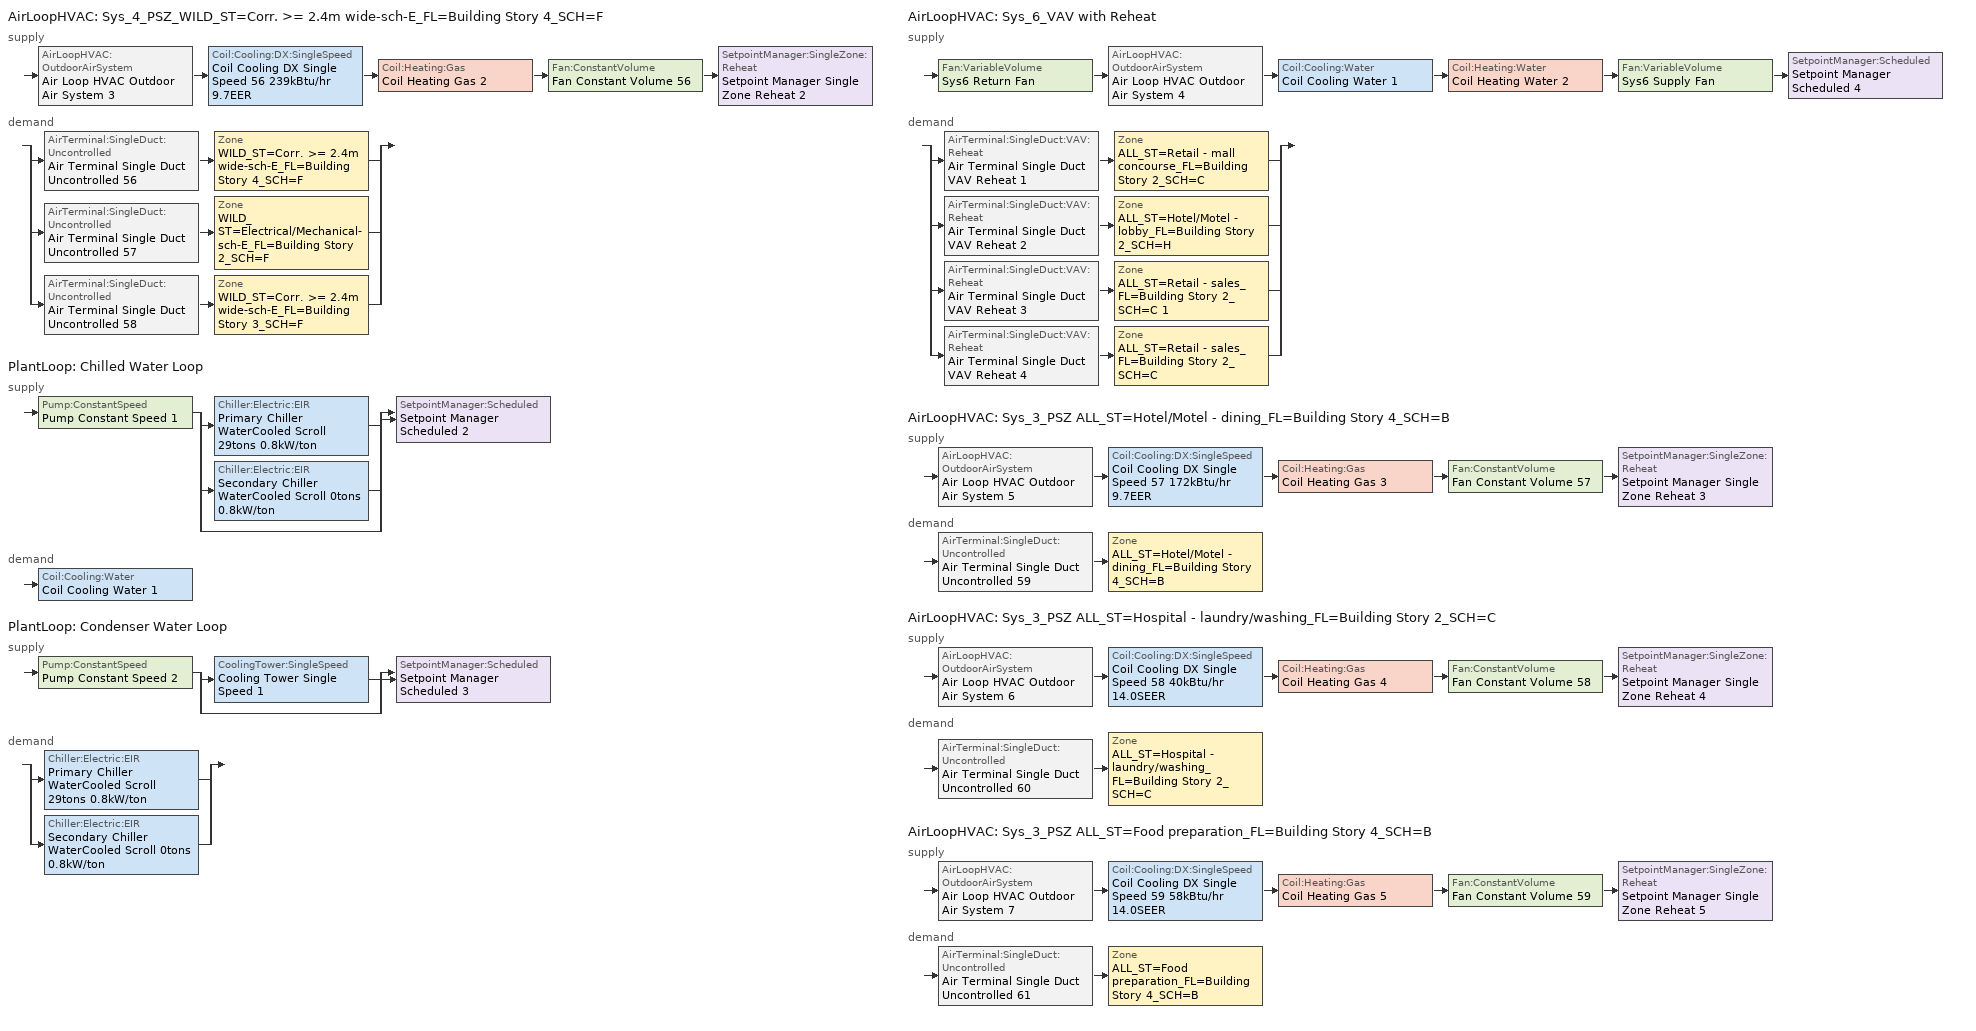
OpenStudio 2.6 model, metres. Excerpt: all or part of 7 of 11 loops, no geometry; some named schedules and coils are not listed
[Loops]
AirLoopHVAC 'Sys_4_PSZ_WILD_ST=Corr. >= 2.4m wide-sch-E_FL=Building Story 4_SCH=F'
 supply: AirLoopHVAC:OutdoorAirSystem 'Air Loop HVAC Outdoor Air System 3' > Coil:Cooling:DX:SingleSpeed 'Coil Cooling DX Single Speed 56 239kBtu/hr 9.7EER' > Coil:Heating:Gas 'Coil Heating Gas 2' > Fan:ConstantVolume 'Fan Constant Volume 56' > SetpointManager:SingleZone:Reheat 'Setpoint Manager Single Zone Reheat 2'
 demand: split
  | AirTerminal:SingleDuct:Uncontrolled 'Air Terminal Single Duct Uncontrolled 56' > Zone 'WILD_ST=Corr. >= 2.4m wide-sch-E_FL=Building Story 4_SCH=F'
  | AirTerminal:SingleDuct:Uncontrolled 'Air Terminal Single Duct Uncontrolled 57' > Zone 'WILD_ST=Electrical/Mechanical-sch-E_FL=Building Story 2_SCH=F'
  | AirTerminal:SingleDuct:Uncontrolled 'Air Terminal Single Duct Uncontrolled 58' > Zone 'WILD_ST=Corr. >= 2.4m wide-sch-E_FL=Building Story 3_SCH=F'
PlantLoop 'Chilled Water Loop'
 supply: Pump:ConstantSpeed 'Pump Constant Speed 1' > split
  | Chiller:Electric:EIR 'Primary Chiller WaterCooled Scroll 29tons 0.8kW/ton'
  | Chiller:Electric:EIR 'Secondary Chiller WaterCooled Scroll 0tons 0.8kW/ton'
  | bypass
  join > SetpointManager:Scheduled 'Setpoint Manager Scheduled 2'
 demand: Coil:Cooling:Water 'Coil Cooling Water 1'
PlantLoop 'Condenser Water Loop'
 supply: Pump:ConstantSpeed 'Pump Constant Speed 2' > split
  | CoolingTower:SingleSpeed 'Cooling Tower Single Speed 1'
  | bypass
  join > SetpointManager:Scheduled 'Setpoint Manager Scheduled 3'
 demand: split
  | Chiller:Electric:EIR 'Primary Chiller WaterCooled Scroll 29tons 0.8kW/ton'
  | Chiller:Electric:EIR 'Secondary Chiller WaterCooled Scroll 0tons 0.8kW/ton'
AirLoopHVAC 'Sys_6_VAV with Reheat'
 supply: Fan:VariableVolume 'Sys6 Return Fan' > AirLoopHVAC:OutdoorAirSystem 'Air Loop HVAC Outdoor Air System 4' > Coil:Cooling:Water 'Coil Cooling Water 1' > Coil:Heating:Water 'Coil Heating Water 2' > Fan:VariableVolume 'Sys6 Supply Fan' > SetpointManager:Scheduled 'Setpoint Manager Scheduled 4'
 demand: split
  | AirTerminal:SingleDuct:VAV:Reheat 'Air Terminal Single Duct VAV Reheat 1' > Zone 'ALL_ST=Retail - mall concourse_FL=Building Story 2_SCH=C'
  | AirTerminal:SingleDuct:VAV:Reheat 'Air Terminal Single Duct VAV Reheat 2' > Zone 'ALL_ST=Hotel/Motel - lobby_FL=Building Story 2_SCH=H'
  | AirTerminal:SingleDuct:VAV:Reheat 'Air Terminal Single Duct VAV Reheat 3' > Zone 'ALL_ST=Retail - sales_FL=Building Story 2_SCH=C 1'
  | AirTerminal:SingleDuct:VAV:Reheat 'Air Terminal Single Duct VAV Reheat 4' > Zone 'ALL_ST=Retail - sales_FL=Building Story 2_SCH=C'
AirLoopHVAC 'Sys_3_PSZ ALL_ST=Hotel/Motel - dining_FL=Building Story 4_SCH=B'
 supply: AirLoopHVAC:OutdoorAirSystem 'Air Loop HVAC Outdoor Air System 5' > Coil:Cooling:DX:SingleSpeed 'Coil Cooling DX Single Speed 57 172kBtu/hr 9.7EER' > Coil:Heating:Gas 'Coil Heating Gas 3' > Fan:ConstantVolume 'Fan Constant Volume 57' > SetpointManager:SingleZone:Reheat 'Setpoint Manager Single Zone Reheat 3'
 demand: AirTerminal:SingleDuct:Uncontrolled 'Air Terminal Single Duct Uncontrolled 59' > Zone 'ALL_ST=Hotel/Motel - dining_FL=Building Story 4_SCH=B'
AirLoopHVAC 'Sys_3_PSZ ALL_ST=Hospital - laundry/washing_FL=Building Story 2_SCH=C'
 supply: AirLoopHVAC:OutdoorAirSystem 'Air Loop HVAC Outdoor Air System 6' > Coil:Cooling:DX:SingleSpeed 'Coil Cooling DX Single Speed 58 40kBtu/hr 14.0SEER' > Coil:Heating:Gas 'Coil Heating Gas 4' > Fan:ConstantVolume 'Fan Constant Volume 58' > SetpointManager:SingleZone:Reheat 'Setpoint Manager Single Zone Reheat 4'
 demand: AirTerminal:SingleDuct:Uncontrolled 'Air Terminal Single Duct Uncontrolled 60' > Zone 'ALL_ST=Hospital - laundry/washing_FL=Building Story 2_SCH=C'
AirLoopHVAC 'Sys_3_PSZ ALL_ST=Food preparation_FL=Building Story 4_SCH=B'
 supply: AirLoopHVAC:OutdoorAirSystem 'Air Loop HVAC Outdoor Air System 7' > Coil:Cooling:DX:SingleSpeed 'Coil Cooling DX Single Speed 59 58kBtu/hr 14.0SEER' > Coil:Heating:Gas 'Coil Heating Gas 5' > Fan:ConstantVolume 'Fan Constant Volume 59' > SetpointManager:SingleZone:Reheat 'Setpoint Manager Single Zone Reheat 5'
 demand: AirTerminal:SingleDuct:Uncontrolled 'Air Terminal Single Duct Uncontrolled 61' > Zone 'ALL_ST=Food preparation_FL=Building Story 4_SCH=B'
[Sizing:Zone] Zone Cooling Design Supply Air Temperature Input Method=SupplyAirTemperature; Zone Cooling Design Supply Air Temperature {C}=13; Zone Cooling Design Supply Air Temperature Difference {deltaC}=11.11; Zone Heating Design Supply Air Temperature Input Method=SupplyAirTemperature; Zone Heating Design Supply Air Temperature {C}=43; Zone Heating Design Supply Air Temperature Difference {deltaC}=11.11; Zone Cooling Design Supply Air Humidity Ratio {kg-H2O/kg-air}=0.0085; Zone Heating Design Supply Air Humidity Ratio {kg-H2O/kg-air}=0.008; Zone Heating Sizing Factor=1.3; Zone Cooling Sizing Factor=1.1; Cooling Design Air Flow Method=DesignDay; Heating Design Air Flow Method=DesignDay; Account for Dedicated Outdoor Air System=No; Dedicated Outdoor Air System Control Strategy=NeutralSupplyAir; Dedicated Outdoor Air Low Setpoint Temperature for Design {C}=autosize; Dedicated Outdoor Air High Setpoint Temperature for Design {C}=autosize
ALL_ST=Retail - sales_FL=Building Story 2_SCH=C; ALL_ST=Retail - mall concourse_FL=Building Story 2_SCH=C; ALL_ST=Hotel/Motel - dining_FL=Building Story 4_SCH=B; ALL_ST=Hospital - laundry/washing_FL=Building Story 2_SCH=C; ALL_ST=Hotel/Motel - lobby_FL=Building Story 2_SCH=H; ALL_ST=Retail - sales_FL=Building Story 2_SCH=C 1; ALL_ST=Food preparation_FL=Building Story 4_SCH=B; WILD_ST=Corr. >= 2.4m wide-sch-E_FL=Building Story 4_SCH=F; WILD_ST=Electrical/Mechanical-sch-E_FL=Building Story 2_SCH=F; WILD_ST=Corr. >= 2.4m wide-sch-E_FL=Building Story 3_SCH=F
[Zone equipment]
ALL_ST=Retail - sales_FL=Building Story 2_SCH=C: Air Terminal Single Duct VAV Reheat 4, Zone HVAC Baseboard Convective Water 62
ALL_ST=Retail - mall concourse_FL=Building Story 2_SCH=C: Air Terminal Single Duct VAV Reheat 1, Zone HVAC Baseboard Convective Water 59
ALL_ST=Hotel/Motel - dining_FL=Building Story 4_SCH=B: Air Terminal Single Duct Uncontrolled 59, Zone HVAC Baseboard Convective Water 63
ALL_ST=Hospital - laundry/washing_FL=Building Story 2_SCH=C: Air Terminal Single Duct Uncontrolled 60, Zone HVAC Baseboard Convective Water 64
ALL_ST=Hotel/Motel - lobby_FL=Building Story 2_SCH=H: Air Terminal Single Duct VAV Reheat 2, Zone HVAC Baseboard Convective Water 60
ALL_ST=Retail - sales_FL=Building Story 2_SCH=C 1: Air Terminal Single Duct VAV Reheat 3, Zone HVAC Baseboard Convective Water 61
ALL_ST=Food preparation_FL=Building Story 4_SCH=B: Air Terminal Single Duct Uncontrolled 61, Zone HVAC Baseboard Convective Water 65
WILD_ST=Corr. >= 2.4m wide-sch-E_FL=Building Story 4_SCH=F: Air Terminal Single Duct Uncontrolled 56, Zone HVAC Baseboard Convective Water 56
WILD_ST=Electrical/Mechanical-sch-E_FL=Building Story 2_SCH=F: Air Terminal Single Duct Uncontrolled 57, Zone HVAC Baseboard Convective Water 57
WILD_ST=Corr. >= 2.4m wide-sch-E_FL=Building Story 3_SCH=F: Air Terminal Single Duct Uncontrolled 58, Zone HVAC Baseboard Convective Water 58
[PlantLoop] Glycol Concentration=0; Plant Loop Volume {m3}=Autocalculate; Load Distribution Scheme=Optimal
Chilled Water Loop; Condenser Water Loop
[Sizing:Plant] Loop Design Temperature Difference {deltaC}=6; Sizing Option=NonCoincident; Zone Timesteps in Averaging Window=1; Coincident Sizing Factor Mode=None
Name | Loop Type | Design Loop Exit Temperature {C}
Chilled Water Loop | Cooling | 7
Condenser Water Loop | Condenser | 29
[AirLoopHVAC] Design Supply Air Flow Rate {m3/s}=AutoSize
Name | Availability Schedule
Sys_4_PSZ_WILD_ST=Corr. >= 2.4m wide-sch-E_FL=Building Story 4_SCH=F | Sys_4_PSZ_WILD_ST=Corr. >= 2.4m wide-sch-E_FL=Building Story 4_SCH=F Occ Sch
Sys_6_VAV with Reheat | Sys_6_VAV with Reheat Occ Sch
Sys_3_PSZ ALL_ST=Hotel/Motel - dining_FL=Building Story 4_SCH=B | Sys_3_PSZ ALL_ST=Hotel/Motel - dining_FL=Building Story 4_SCH=B Occ Sch
Sys_3_PSZ ALL_ST=Hospital - laundry/washing_FL=Building Story 2_SCH=C | Sys_3_PSZ ALL_ST=Hospital - laundry/washing_FL=Building Story 2_SCH=C Occ Sch
Sys_3_PSZ ALL_ST=Food preparation_FL=Building Story 4_SCH=B | Sys_3_PSZ ALL_ST=Food preparation_FL=Building Story 4_SCH=B Occ Sch
[Sizing:System] Type of Load to Size On=Sensible; Design Outdoor Air Flow Rate {m3/s}=Autosize; Preheat Design Temperature {C}=7; Preheat Design Humidity Ratio {kg-H2O/kg-Air}=0.008; Precool Design Humidity Ratio {kg-H2O/kg-Air}=0.008; Central Cooling Design Supply Air Temperature {C}=13; Sizing Option=NonCoincident; 100% Outdoor Air in Cooling=No; 100% Outdoor Air in Heating=No; Central Cooling Design Supply Air Humidity Ratio {kg-H2O/kg-Air}=0.0085; Central Heating Design Supply Air Humidity Ratio {kg-H2O/kg-Air}=0.008; Cooling Design Air Flow Method=DesignDay; Cooling Design Air Flow Rate {m3/s}=0; Heating Design Air Flow Method=DesignDay; Heating Design Air Flow Rate {m3/s}=0; System Outdoor Air Method=ZoneSum; Zone Maximum Outdoor Air Fraction=1; Cooling Supply Air Flow Rate Per Floor Area {m3/s-m2}=0.00996765; Cooling Fraction of Autosized Cooling Supply Air Flow Rate=1; Cooling Supply Air Flow Rate Per Unit Cooling Capacity {m3/s-W}=3.94755e-05; Heating Supply Air Flow Rate Per Floor Area {m3/s-m2}=0.00996765; Heating Fraction of Autosized Heating Supply Air Flow Rate=1; Heating Fraction of Autosized Cooling Supply Air Flow Rate=1; Heating Supply Air Flow Rate Per Unit Heating Capacity {m3/s-W}=3.15882e-05; Cooling Design Capacity Method=CoolingDesignCapacity; Cooling Design Capacity {W}=autosize; Cooling Design Capacity Per Floor Area {W/m2}=234.7; Fraction of Autosized Cooling Design Capacity=1; Heating Design Capacity Method=HeatingDesignCapacity; Heating Design Capacity {W}=autosize; Heating Design Capacity Per Floor Area {W/m2}=157; Fraction of Autosized Heating Design Capacity=1; Central Cooling Capacity Control Method=OnOff
Name | Minimum System Air Flow Ratio | Precool Design Temperature {C} | Central Heating Design Supply Air Temperature {C}
Sys_4_PSZ_WILD_ST=Corr. >= 2.4m wide-sch-E_FL=Building Story 4_SCH=F; Sys_3_PSZ ALL_ST=Hotel/Motel - dining_FL=Building Story 4_SCH=B; Sys_3_PSZ ALL_ST=Hospital - laundry/washing_FL=Building Story 2_SCH=C; Sys_3_PSZ ALL_ST=Food preparation_FL=Building Story 4_SCH=B | 1 | 13 | 43
Sys_6_VAV with Reheat | 0.3 | 12.8 | 13.1
[Fan:ConstantVolume] Availability Schedule=Always On Discrete; Fan Efficiency=0.39975; Pressure Rise {Pa}=640; Maximum Flow Rate {m3/s}=AutoSize; Motor Efficiency=0.615
Fan Constant Volume 56; Fan Constant Volume 57; Fan Constant Volume 58; Fan Constant Volume 59
[Coil:Cooling:DX:SingleSpeed] Availability Schedule=Always On Discrete; Rated Total Cooling Capacity {W}=autosize; Rated Sensible Heat Ratio=autosize; Rated Air Flow Rate {m3/s}=autosize; Rated Evaporator Fan Power Per Volume Flow Rate {W/(m3/s)}=773.3; Total Cooling Capacity Function of Temperature Curve=DXCOOL-NECB2011-REF-CAPFT; Total Cooling Capacity Function of Flow Fraction Curve=DXCOOL-NECB2011-REF-CAPFFLOW; Energy Input Ratio Function of Temperature Curve=DXCOOL-NECB2011-REF-COOLEIRFT; Energy Input Ratio Function of Flow Fraction Curve=DXCOOL-NECB2011-REF-COOLEIRFFLOW; Part Load Fraction Correlation Curve=DXCOOL-NECB2011-REF-COOLPLFFPLR; Condenser Type=AirCooled; Evaporative Condenser Effectiveness=0; Evaporative Condenser Air Flow Rate {m3/s}=Autosize; Evaporative Condenser Pump Rated Power Consumption {W}=Autosize; Crankcase Heater Capacity {W}=0; Maximum Outdoor Dry-Bulb Temperature for Crankcase Heater Operation {C}=0; Basin Heater Capacity {W/K}=0; Basin Heater Setpoint Temperature {C}=10
Name | Rated COP {W/W}
Coil Cooling DX Single Speed 56 239kBtu/hr 9.7EER | 3.46039
Coil Cooling DX Single Speed 57 172kBtu/hr 9.7EER | 3.40954
Coil Cooling DX Single Speed 58 40kBtu/hr 14.0SEER; Coil Cooling DX Single Speed 59 58kBtu/hr 14.0SEER | 3.8248
[Controller:OutdoorAir] Minimum Outdoor Air Flow Rate {m3/s}=autosize; Maximum Outdoor Air Flow Rate {m3/s}=Autosize; Economizer Control Action Type=ModulateFlow; Lockout Type=NoLockout; Minimum Limit Type=FixedMinimum; High Humidity Control=No; Heat Recovery Bypass Control Type=BypassWhenWithinEconomizerLimits
Name | Economizer Control Type | Minimum Outdoor Air Schedule | Controller Mechanical Ventilation | Economizer Maximum Limit Dry-Bulb Temperature {C} | Economizer Maximum Limit Enthalpy {J/kg} | Economizer Minimum Limit Dry-Bulb Temperature {C}
Controller Outdoor Air 3 | DifferentialEnthalpy | Sys_4_PSZ_WILD_ST=Corr. >= 2.4m wide-sch-E_FL=Building Story 4_SCH=F Occ Sch | Controller Mechanical Ventilation 3
Controller Outdoor Air 4 | DifferentialEnthalpy | Sys_6_VAV with Reheat Occ Sch | Controller Mechanical Ventilation 4
Controller Outdoor Air 5 | DifferentialEnthalpy | Sys_3_PSZ ALL_ST=Hotel/Motel - dining_FL=Building Story 4_SCH=B Occ Sch | Controller Mechanical Ventilation 5
Controller Outdoor Air 6 | NoEconomizer | Sys_3_PSZ ALL_ST=Hospital - laundry/washing_FL=Building Story 2_SCH=C Occ Sch | Controller Mechanical Ventilation 6 | 28 | 64000 | -100
Controller Outdoor Air 7 | NoEconomizer | Sys_3_PSZ ALL_ST=Food preparation_FL=Building Story 4_SCH=B Occ Sch | Controller Mechanical Ventilation 7 | 28 | 64000 | -100
[Controller:MechanicalVentilation] Availability Schedule=Always On Discrete; System Outdoor Air Method=ZoneSum
Controller Mechanical Ventilation 3; Controller Mechanical Ventilation 4; Controller Mechanical Ventilation 5; Controller Mechanical Ventilation 6; Controller Mechanical Ventilation 7
[AirLoopHVAC:OutdoorAirSystem]
Name | Controller
Air Loop HVAC Outdoor Air System 3 | Controller Outdoor Air 3
Air Loop HVAC Outdoor Air System 4 | Controller Outdoor Air 4
Air Loop HVAC Outdoor Air System 5 | Controller Outdoor Air 5
Air Loop HVAC Outdoor Air System 6 | Controller Outdoor Air 6
Air Loop HVAC Outdoor Air System 7 | Controller Outdoor Air 7
[Controller:WaterCoil]
Controller Water Coil 3: Water Coil=Coil Cooling Water 1; Action=Reverse; Minimum Actuated Flow {m3/s}=0
[SetpointManager:Scheduled] Control Variable=Temperature
Name | Schedule
Setpoint Manager Scheduled 2 | CHW Temp
Setpoint Manager Scheduled 3 | CW Temp
Setpoint Manager Scheduled 4 | Supply Air Temp
[AirTerminal:SingleDuct:Uncontrolled] Availability Schedule=Always On Discrete; Maximum Air Flow Rate {m3/s}=AutoSize
Air Terminal Single Duct Uncontrolled 56; Air Terminal Single Duct Uncontrolled 57; Air Terminal Single Duct Uncontrolled 58; Air Terminal Single Duct Uncontrolled 59; Air Terminal Single Duct Uncontrolled 60; Air Terminal Single Duct Uncontrolled 61
[Coil:Heating:Gas] Availability Schedule=Always On Discrete; Nominal Capacity {W}=AutoSize; Parasitic Electric Load {W}=0; Part Load Fraction Correlation Curve=FURNACE-EFFPLR-NECB2011; Parasitic Gas Load {W}=0
Name | Gas Burner Efficiency
Coil Heating Gas 2; Coil Heating Gas 3 | 0.81
Coil Heating Gas 4; Coil Heating Gas 5 | 0.924
[SetpointManager:SingleZone:Reheat] Minimum Supply Air Temperature {C}=13; Maximum Supply Air Temperature {C}=43
Name | Control Zone
Setpoint Manager Single Zone Reheat 2 | WILD_ST=Corr. >= 2.4m wide-sch-E_FL=Building Story 4_SCH=F
Setpoint Manager Single Zone Reheat 3 | ALL_ST=Hotel/Motel - dining_FL=Building Story 4_SCH=B
Setpoint Manager Single Zone Reheat 4 | ALL_ST=Hospital - laundry/washing_FL=Building Story 2_SCH=C
Setpoint Manager Single Zone Reheat 5 | ALL_ST=Food preparation_FL=Building Story 4_SCH=B
[Pump:ConstantSpeed] Rated Flow Rate {m3/s}=autosize; Rated Pump Head {Pa}=179352; Rated Power Consumption {W}=autosize; Fraction of Motor Inefficiencies to Fluid Stream=0; Pump Control Type=Intermittent; Design Power Sizing Method=PowerPerFlowPerPressure; Design Electric Power per Unit Flow Rate {W/(m3/s)}=348701.1; Design Shaft Power per Unit Flow Rate per Unit Head {W-s/m3-Pa}=1.28205
Name | Motor Efficiency
Pump Constant Speed 1 | 0.865
Pump Constant Speed 2 | 0.895
[Chiller:Electric:EIR] Reference COP {W/W}=4.5032; Cooling Capacity Function of Temperature Curve=WaterCooled_Scroll_CAPFT_NECB2011; Electric Input to Cooling Output Ratio Function of Temperature Curve=WaterCooled_Scroll_EIRFT_NECB2011; Electric Input to Cooling Output Ratio Function of Part Load Ratio Curve=WaterCooled_Scroll_EIRFPLR_NECB2011; Minimum Part Load Ratio=0.25; Minimum Unloading Ratio=0.25; Condenser Type=WaterCooled; Chiller Flow Mode=LeavingSetpointModulated; Design Heat Recovery Water Flow Rate {m3/s}=0; Sizing Factor=1; Basin Heater Capacity {W/K}=0; Basin Heater Setpoint Temperature {C}=10
Name | Reference Capacity {W}
Primary Chiller WaterCooled Scroll 29tons 0.8kW/ton | 101464
Secondary Chiller WaterCooled Scroll 0tons 0.8kW/ton | 0.001
[CoolingTower:SingleSpeed]
Cooling Tower Single Speed 1: Design Water Flow Rate {m3/s}=autosize; Design Air Flow Rate {m3/s}=autosize; Fan Power at Design Air Flow Rate {W}=1859.94; U-Factor Times Area Value at Design Air Flow Rate {W/K}=autosize; Air Flow Rate in Free Convection Regime {m3/s}=autosize; U-Factor Times Area Value at Free Convection Air Flow Rate {W/K}=autosize; Performance Input Method=UFactorTimesAreaAndDesignWaterFlowRate; Free Convection Capacity {W}=0; Basin Heater Capacity {W/K}=0; Evaporation Loss Mode=LossFactor; Evaporation Loss Factor {percent/K}=0.2; Drift Loss Percent {percent}=0.008; Blowdown Calculation Mode=ConcentrationRatio; Blowdown Concentration Ratio=3; Capacity Control=FanCycling; Number of Cells=1; Cell Control=MinimalCell; Cell Minimum  Water Flow Rate Fraction=0.33; Cell Maximum Water Flow Rate Fraction=2.5; Sizing Factor=1; Free Convection Air Flow Rate Sizing Factor=0.1; Free Convection U-Factor Times Area Value Sizing Factor=0.1; Heat Rejection Capacity and Nominal Capacity Sizing Ratio=1.25; Free Convection Nominal Capacity Sizing Factor=0.1; Design Inlet Air Dry-Bulb Temperature {C}=35; Design Inlet Air Wet-Bulb Temperature {C}=24; Design Approach Temperature {deltaC}=5; Design Range Temperature {deltaC}=6
[Fan:VariableVolume] Availability Schedule=Always On Discrete; Maximum Flow Rate {m3/s}=Autosize; Fan Power Minimum Flow Rate Input Method=Fraction; Fan Power Minimum Air Flow Rate {m3/s}=0; Motor In Airstream Fraction=1; Fan Power Coefficient 5=0
Name | Fan Efficiency | Pressure Rise {Pa} | Fan Power Minimum Flow Fraction | Motor Efficiency | Fan Power Coefficient 1 | Fan Power Coefficient 2 | Fan Power Coefficient 3 | Fan Power Coefficient 4
Sys6 Supply Fan | 0.549965 | 1000 | 0.5 | 0.8461 | -4.1457 | 16.803 | -19.471 | 7.8488
Sys6 Return Fan | 0.299975 | 250 | 0.68 | 0.4615 | -2.4176 | 9.5874 | -11.559 | 5.4009
[Coil:Cooling:Water]
Coil Cooling Water 1: Availability Schedule=Always On Discrete
[AirTerminal:SingleDuct:VAV:Reheat] Availability Schedule=Always On Discrete; Maximum Air Flow Rate {m3/s}=AutoSize; Zone Minimum Air Flow Input Method=Constant; Constant Minimum Air Flow Fraction=0.3; Maximum Hot Water or Steam Flow Rate {m3/s}=AutoSize; Minimum Hot Water or Steam Flow Rate {m3/s}=0; Convergence Tolerance=0.001; Damper Heating Action=Normal; Maximum Flow per Zone Floor Area During Reheat {m3/s-m2}=AutoSize; Maximum Flow Fraction During Reheat=0.5; Maximum Reheat Air Temperature {C}=43; Control For Outdoor Air=No
Name | Fixed Minimum Air Flow Rate {m3/s} | Reheat Coil
Air Terminal Single Duct VAV Reheat 1 | 0.377724 | Coil Heating Water 3
Air Terminal Single Duct VAV Reheat 2 | 2.61637 | Coil Heating Water 4
Air Terminal Single Duct VAV Reheat 3 | 0.134143 | Coil Heating Water 5
Air Terminal Single Duct VAV Reheat 4 | 0.155338 | Coil Heating Water 6
[Schedule:Ruleset]
Name | Default Day Schedule | Summer Design Day Schedule | Winter Design Day Schedule
CHW Temp | Schedule Day 4
CW Temp | Schedule Day 5
Supply Air Temp | Supply Air Temp Default
Sys_3_PSZ ALL_ST=Food preparation_FL=Building Story 4_SCH=B Occ Sch | Sys_3_PSZ ALL_ST=Food preparation_FL=Building Story 4_SCH=B Occ Sch Default | Sys_3_PSZ ALL_ST=Food preparation_FL=Building Story 4_SCH=B Occ Sch Summer Design Day | Sys_3_PSZ ALL_ST=Food preparation_FL=Building Story 4_SCH=B Occ Sch Winter Design Day
Sys_3_PSZ ALL_ST=Hospital - laundry/washing_FL=Building Story 2_SCH=C Occ Sch | Sys_3_PSZ ALL_ST=Hospital - laundry/washing_FL=Building Story 2_SCH=C Occ Sch Default | Sys_3_PSZ ALL_ST=Hospital - laundry/washing_FL=Building Story 2_SCH=C Occ Sch Summer Design Day | Sys_3_PSZ ALL_ST=Hospital - laundry/washing_FL=Building Story 2_SCH=C Occ Sch Winter Design Day
Sys_3_PSZ ALL_ST=Hotel/Motel - dining_FL=Building Story 4_SCH=B Occ Sch | Sys_3_PSZ ALL_ST=Hotel/Motel - dining_FL=Building Story 4_SCH=B Occ Sch Default | Sys_3_PSZ ALL_ST=Hotel/Motel - dining_FL=Building Story 4_SCH=B Occ Sch Summer Design Day | Sys_3_PSZ ALL_ST=Hotel/Motel - dining_FL=Building Story 4_SCH=B Occ Sch Winter Design Day
Sys_4_PSZ_WILD_ST=Corr. >= 2.4m wide-sch-E_FL=Building Story 4_SCH=F Occ Sch | Sys_4_PSZ_WILD_ST=Corr. >= 2.4m wide-sch-E_FL=Building Story 4_SCH=F Occ Sch Default | Sys_4_PSZ_WILD_ST=Corr. >= 2.4m wide-sch-E_FL=Building Story 4_SCH=F Occ Sch Summer Design Day | Sys_4_PSZ_WILD_ST=Corr. >= 2.4m wide-sch-E_FL=Building Story 4_SCH=F Occ Sch Winter Design Day
Sys_6_VAV with Reheat Occ Sch | Sys_6_VAV with Reheat Occ Sch Default | Sys_6_VAV with Reheat Occ Sch Summer Design Day | Sys_6_VAV with Reheat Occ Sch Winter Design Day
[Schedule:Day]
Schedule Day 4; wkdCHW Temp 1; satCHW Temp 1; sunCHW Temp 1: 1, 0, 7, 2, 0, 7, 3, 0, 7, 4, 0, 7, 5, 0, 7, 6, 0, 7, 7, 0, 7, 8, 0, 7, 9, 0, 7, 10, 0, 7, 11, 0, 7, 12, 0, 7, 13, 0, 7, 14, 0, 7, 15, 0, 7, 16, 0, 7, 17, 0, 7, 18, 0, 7, 19, 0, 7, 20, 0, 7, 21, 0, 7, 22, 0, 7, 23, 0, 7, 24, 0, 7
Schedule Day 5; wkdCW Temp 1; satCW Temp 1; sunCW Temp 1: 1, 0, 29, 2, 0, 29, 3, 0, 29, 4, 0, 29, 5, 0, 29, 6, 0, 29, 7, 0, 29, 8, 0, 29, 9, 0, 29, 10, 0, 29, 11, 0, 29, 12, 0, 29, 13, 0, 29, 14, 0, 29, 15, 0, 29, 16, 0, 29, 17, 0, 29, 18, 0, 29, 19, 0, 29, 20, 0, 29, 21, 0, 29, 22, 0, 29, 23, 0, 29, 24, 0, 29
Supply Air Temp Default: 24, 0, 13
Sys_3_PSZ ALL_ST=Food preparation_FL=Building Story 4_SCH=B Occ Sch Default; Sys_3_PSZ ALL_ST=Food preparation_FL=Building Story 4_SCH=B Occ Sch Winter Design Day; Sys_3_PSZ ALL_ST=Food preparation_FL=Building Story 4_SCH=B Occ Sch Summer Design Day; Sys_3_PSZ ALL_ST=Hospital - laundry/washing_FL=Building Story 2_SCH=C Occ Sch Default; Sys_3_PSZ ALL_ST=Hospital - laundry/washing_FL=Building Story 2_SCH=C Occ Sch Winter Design Day; Sys_3_PSZ ALL_ST=Hospital - laundry/washing_FL=Building Story 2_SCH=C Occ Sch Summer Design Day; Sys_3_PSZ ALL_ST=Hotel/Motel - dining_FL=Building Story 4_SCH=B Occ Sch Default; Sys_3_PSZ ALL_ST=Hotel/Motel - dining_FL=Building Story 4_SCH=B Occ Sch Winter Design Day; Sys_3_PSZ ALL_ST=Hotel/Motel - dining_FL=Building Story 4_SCH=B Occ Sch Summer Design Day; Sys_4_PSZ_WILD_ST=Corr. >= 2.4m wide-sch-E_FL=Building Story 4_SCH=F Occ Sch Default; Sys_4_PSZ_WILD_ST=Corr. >= 2.4m wide-sch-E_FL=Building Story 4_SCH=F Occ Sch Winter Design Day; Sys_4_PSZ_WILD_ST=Corr. >= 2.4m wide-sch-E_FL=Building Story 4_SCH=F Occ Sch Summer Design Day; Sys_4_PSZ_WILD_ST=Corr. >= 2.4m wide-sch-E_FL=Building Story 4_SCH=F Occ Sch Monday; Sys_4_PSZ_WILD_ST=Corr. >= 2.4m wide-sch-E_FL=Building Story 4_SCH=F Occ Sch Tuesday; Sys_4_PSZ_WILD_ST=Corr. >= 2.4m wide-sch-E_FL=Building Story 4_SCH=F Occ Sch Wednesday; Sys_4_PSZ_WILD_ST=Corr. >= 2.4m wide-sch-E_FL=Building Story 4_SCH=F Occ Sch Thursday; Sys_4_PSZ_WILD_ST=Corr. >= 2.4m wide-sch-E_FL=Building Story 4_SCH=F Occ Sch Friday; Sys_4_PSZ_WILD_ST=Corr. >= 2.4m wide-sch-E_FL=Building Story 4_SCH=F Occ Sch Saturday; Sys_4_PSZ_WILD_ST=Corr. >= 2.4m wide-sch-E_FL=Building Story 4_SCH=F Occ Sch Sunday; Sys_6_VAV with Reheat Occ Sch Default; Sys_6_VAV with Reheat Occ Sch Winter Design Day; Sys_6_VAV with Reheat Occ Sch Summer Design Day; Sys_6_VAV with Reheat Occ Sch Monday; Sys_6_VAV with Reheat Occ Sch Tuesday; Sys_6_VAV with Reheat Occ Sch Wednesday; Sys_6_VAV with Reheat Occ Sch Thursday; Sys_6_VAV with Reheat Occ Sch Friday; Sys_6_VAV with Reheat Occ Sch Saturday; Sys_6_VAV with Reheat Occ Sch Sunday: 24, 0, 1
Sys_3_PSZ ALL_ST=Food preparation_FL=Building Story 4_SCH=B Occ Sch Monday; Sys_3_PSZ ALL_ST=Food preparation_FL=Building Story 4_SCH=B Occ Sch Tuesday; Sys_3_PSZ ALL_ST=Food preparation_FL=Building Story 4_SCH=B Occ Sch Wednesday; Sys_3_PSZ ALL_ST=Food preparation_FL=Building Story 4_SCH=B Occ Sch Thursday; Sys_3_PSZ ALL_ST=Food preparation_FL=Building Story 4_SCH=B Occ Sch Friday; Sys_3_PSZ ALL_ST=Hotel/Motel - dining_FL=Building Story 4_SCH=B Occ Sch Monday; Sys_3_PSZ ALL_ST=Hotel/Motel - dining_FL=Building Story 4_SCH=B Occ Sch Tuesday; Sys_3_PSZ ALL_ST=Hotel/Motel - dining_FL=Building Story 4_SCH=B Occ Sch Wednesday; Sys_3_PSZ ALL_ST=Hotel/Motel - dining_FL=Building Story 4_SCH=B Occ Sch Thursday; Sys_3_PSZ ALL_ST=Hotel/Motel - dining_FL=Building Story 4_SCH=B Occ Sch Friday: 1, 0, 1, 10, 0, 0, 24, 0, 1
Sys_3_PSZ ALL_ST=Food preparation_FL=Building Story 4_SCH=B Occ Sch Saturday; Sys_3_PSZ ALL_ST=Hotel/Motel - dining_FL=Building Story 4_SCH=B Occ Sch Saturday: 2, 0, 1, 10, 0, 0, 24, 0, 1
Sys_3_PSZ ALL_ST=Food preparation_FL=Building Story 4_SCH=B Occ Sch Sunday; Sys_3_PSZ ALL_ST=Hotel/Motel - dining_FL=Building Story 4_SCH=B Occ Sch Sunday: 1, 0, 0, 2, 0, 1, 11, 0, 0, 23, 0, 1, 24, 0, 0
Sys_3_PSZ ALL_ST=Hospital - laundry/washing_FL=Building Story 2_SCH=C Occ Sch Monday; Sys_3_PSZ ALL_ST=Hospital - laundry/washing_FL=Building Story 2_SCH=C Occ Sch Tuesday; Sys_3_PSZ ALL_ST=Hospital - laundry/washing_FL=Building Story 2_SCH=C Occ Sch Wednesday; Sys_3_PSZ ALL_ST=Hospital - laundry/washing_FL=Building Story 2_SCH=C Occ Sch Thursday; Sys_3_PSZ ALL_ST=Hospital - laundry/washing_FL=Building Story 2_SCH=C Occ Sch Friday; Sys_3_PSZ ALL_ST=Hospital - laundry/washing_FL=Building Story 2_SCH=C Occ Sch Saturday: 9, 0, 0, 21, 0, 1, 24, 0, 0
Sys_3_PSZ ALL_ST=Hospital - laundry/washing_FL=Building Story 2_SCH=C Occ Sch Sunday: 11, 0, 0, 19, 0, 1, 24, 0, 0
[Schedule:Rule] Date Specification Type=DateRange; Start Month=1; Start Day=1; End Month=12
Name | Schedule Ruleset | Rule Order | Day Schedule | Apply Sunday | Apply Monday | Apply Tuesday | Apply Wednesday | Apply Thursday | Apply Friday | Apply Saturday | End Day
wkdCHW Temp rule | CHW Temp | 2 | wkdCHW Temp 1 | No | Yes | Yes | Yes | Yes | Yes | No | 31
satCHW Temprule | CHW Temp | 1 | satCHW Temp 1 | No | No | No | No | No | No | Yes | 31
sunCHW Temprule | CHW Temp | 0 | sunCHW Temp 1 | Yes | No | No | No | No | No | No | 31
wkdCW Temp rule | CW Temp | 2 | wkdCW Temp 1 | No | Yes | Yes | Yes | Yes | Yes | No | 31
satCW Temprule | CW Temp | 1 | satCW Temp 1 | No | No | No | No | No | No | Yes | 31
sunCW Temprule | CW Temp | 0 | sunCW Temp 1 | Yes | No | No | No | No | No | No | 31
Sys_3_PSZ ALL_ST=Food preparation_FL=Building Story 4_SCH=B Occ Sch Monday Rule | Sys_3_PSZ ALL_ST=Food preparation_FL=Building Story 4_SCH=B Occ Sch | 6 | Sys_3_PSZ ALL_ST=Food preparation_FL=Building Story 4_SCH=B Occ Sch Monday |  | Yes |  |  |  |  |  | 25
Sys_3_PSZ ALL_ST=Food preparation_FL=Building Story 4_SCH=B Occ Sch Tuesday Rule | Sys_3_PSZ ALL_ST=Food preparation_FL=Building Story 4_SCH=B Occ Sch | 5 | Sys_3_PSZ ALL_ST=Food preparation_FL=Building Story 4_SCH=B Occ Sch Tuesday |  |  | Yes |  |  |  |  | 26
Sys_3_PSZ ALL_ST=Food preparation_FL=Building Story 4_SCH=B Occ Sch Wednesday Rule | Sys_3_PSZ ALL_ST=Food preparation_FL=Building Story 4_SCH=B Occ Sch | 4 | Sys_3_PSZ ALL_ST=Food preparation_FL=Building Story 4_SCH=B Occ Sch Wednesday |  |  |  | Yes |  |  |  | 27
Sys_3_PSZ ALL_ST=Food preparation_FL=Building Story 4_SCH=B Occ Sch Thursday Rule | Sys_3_PSZ ALL_ST=Food preparation_FL=Building Story 4_SCH=B Occ Sch | 3 | Sys_3_PSZ ALL_ST=Food preparation_FL=Building Story 4_SCH=B Occ Sch Thursday |  |  |  |  | Yes |  |  | 28
Sys_3_PSZ ALL_ST=Food preparation_FL=Building Story 4_SCH=B Occ Sch Friday Rule | Sys_3_PSZ ALL_ST=Food preparation_FL=Building Story 4_SCH=B Occ Sch | 2 | Sys_3_PSZ ALL_ST=Food preparation_FL=Building Story 4_SCH=B Occ Sch Friday |  |  |  |  |  | Yes |  | 29
Sys_3_PSZ ALL_ST=Food preparation_FL=Building Story 4_SCH=B Occ Sch Saturday Rule | Sys_3_PSZ ALL_ST=Food preparation_FL=Building Story 4_SCH=B Occ Sch | 1 | Sys_3_PSZ ALL_ST=Food preparation_FL=Building Story 4_SCH=B Occ Sch Saturday |  |  |  |  |  |  | Yes | 30
Sys_3_PSZ ALL_ST=Food preparation_FL=Building Story 4_SCH=B Occ Sch Sunday Rule | Sys_3_PSZ ALL_ST=Food preparation_FL=Building Story 4_SCH=B Occ Sch | 0 | Sys_3_PSZ ALL_ST=Food preparation_FL=Building Story 4_SCH=B Occ Sch Sunday | Yes |  |  |  |  |  |  | 31
Sys_3_PSZ ALL_ST=Hospital - laundry/washing_FL=Building Story 2_SCH=C Occ Sch Monday Rule | Sys_3_PSZ ALL_ST=Hospital - laundry/washing_FL=Building Story 2_SCH=C Occ Sch | 6 | Sys_3_PSZ ALL_ST=Hospital - laundry/washing_FL=Building Story 2_SCH=C Occ Sch Monday |  | Yes |  |  |  |  |  | 25
Sys_3_PSZ ALL_ST=Hospital - laundry/washing_FL=Building Story 2_SCH=C Occ Sch Tuesday Rule | Sys_3_PSZ ALL_ST=Hospital - laundry/washing_FL=Building Story 2_SCH=C Occ Sch | 5 | Sys_3_PSZ ALL_ST=Hospital - laundry/washing_FL=Building Story 2_SCH=C Occ Sch Tuesday |  |  | Yes |  |  |  |  | 26
Sys_3_PSZ ALL_ST=Hospital - laundry/washing_FL=Building Story 2_SCH=C Occ Sch Wednesday Rule | Sys_3_PSZ ALL_ST=Hospital - laundry/washing_FL=Building Story 2_SCH=C Occ Sch | 4 | Sys_3_PSZ ALL_ST=Hospital - laundry/washing_FL=Building Story 2_SCH=C Occ Sch Wednesday |  |  |  | Yes |  |  |  | 27
Sys_3_PSZ ALL_ST=Hospital - laundry/washing_FL=Building Story 2_SCH=C Occ Sch Thursday Rule | Sys_3_PSZ ALL_ST=Hospital - laundry/washing_FL=Building Story 2_SCH=C Occ Sch | 3 | Sys_3_PSZ ALL_ST=Hospital - laundry/washing_FL=Building Story 2_SCH=C Occ Sch Thursday |  |  |  |  | Yes |  |  | 28
Sys_3_PSZ ALL_ST=Hospital - laundry/washing_FL=Building Story 2_SCH=C Occ Sch Friday Rule | Sys_3_PSZ ALL_ST=Hospital - laundry/washing_FL=Building Story 2_SCH=C Occ Sch | 2 | Sys_3_PSZ ALL_ST=Hospital - laundry/washing_FL=Building Story 2_SCH=C Occ Sch Friday |  |  |  |  |  | Yes |  | 29
Sys_3_PSZ ALL_ST=Hospital - laundry/washing_FL=Building Story 2_SCH=C Occ Sch Saturday Rule | Sys_3_PSZ ALL_ST=Hospital - laundry/washing_FL=Building Story 2_SCH=C Occ Sch | 1 | Sys_3_PSZ ALL_ST=Hospital - laundry/washing_FL=Building Story 2_SCH=C Occ Sch Saturday |  |  |  |  |  |  | Yes | 30
Sys_3_PSZ ALL_ST=Hospital - laundry/washing_FL=Building Story 2_SCH=C Occ Sch Sunday Rule | Sys_3_PSZ ALL_ST=Hospital - laundry/washing_FL=Building Story 2_SCH=C Occ Sch | 0 | Sys_3_PSZ ALL_ST=Hospital - laundry/washing_FL=Building Story 2_SCH=C Occ Sch Sunday | Yes |  |  |  |  |  |  | 31
Sys_3_PSZ ALL_ST=Hotel/Motel - dining_FL=Building Story 4_SCH=B Occ Sch Monday Rule | Sys_3_PSZ ALL_ST=Hotel/Motel - dining_FL=Building Story 4_SCH=B Occ Sch | 6 | Sys_3_PSZ ALL_ST=Hotel/Motel - dining_FL=Building Story 4_SCH=B Occ Sch Monday |  | Yes |  |  |  |  |  | 25
Sys_3_PSZ ALL_ST=Hotel/Motel - dining_FL=Building Story 4_SCH=B Occ Sch Tuesday Rule | Sys_3_PSZ ALL_ST=Hotel/Motel - dining_FL=Building Story 4_SCH=B Occ Sch | 5 | Sys_3_PSZ ALL_ST=Hotel/Motel - dining_FL=Building Story 4_SCH=B Occ Sch Tuesday |  |  | Yes |  |  |  |  | 26
Sys_3_PSZ ALL_ST=Hotel/Motel - dining_FL=Building Story 4_SCH=B Occ Sch Wednesday Rule | Sys_3_PSZ ALL_ST=Hotel/Motel - dining_FL=Building Story 4_SCH=B Occ Sch | 4 | Sys_3_PSZ ALL_ST=Hotel/Motel - dining_FL=Building Story 4_SCH=B Occ Sch Wednesday |  |  |  | Yes |  |  |  | 27
Sys_3_PSZ ALL_ST=Hotel/Motel - dining_FL=Building Story 4_SCH=B Occ Sch Thursday Rule | Sys_3_PSZ ALL_ST=Hotel/Motel - dining_FL=Building Story 4_SCH=B Occ Sch | 3 | Sys_3_PSZ ALL_ST=Hotel/Motel - dining_FL=Building Story 4_SCH=B Occ Sch Thursday |  |  |  |  | Yes |  |  | 28
Sys_3_PSZ ALL_ST=Hotel/Motel - dining_FL=Building Story 4_SCH=B Occ Sch Friday Rule | Sys_3_PSZ ALL_ST=Hotel/Motel - dining_FL=Building Story 4_SCH=B Occ Sch | 2 | Sys_3_PSZ ALL_ST=Hotel/Motel - dining_FL=Building Story 4_SCH=B Occ Sch Friday |  |  |  |  |  | Yes |  | 29
Sys_3_PSZ ALL_ST=Hotel/Motel - dining_FL=Building Story 4_SCH=B Occ Sch Saturday Rule | Sys_3_PSZ ALL_ST=Hotel/Motel - dining_FL=Building Story 4_SCH=B Occ Sch | 1 | Sys_3_PSZ ALL_ST=Hotel/Motel - dining_FL=Building Story 4_SCH=B Occ Sch Saturday |  |  |  |  |  |  | Yes | 30
Sys_3_PSZ ALL_ST=Hotel/Motel - dining_FL=Building Story 4_SCH=B Occ Sch Sunday Rule | Sys_3_PSZ ALL_ST=Hotel/Motel - dining_FL=Building Story 4_SCH=B Occ Sch | 0 | Sys_3_PSZ ALL_ST=Hotel/Motel - dining_FL=Building Story 4_SCH=B Occ Sch Sunday | Yes |  |  |  |  |  |  | 31
Sys_4_PSZ_WILD_ST=Corr. >= 2.4m wide-sch-E_FL=Building Story 4_SCH=F Occ Sch Monday Rule | Sys_4_PSZ_WILD_ST=Corr. >= 2.4m wide-sch-E_FL=Building Story 4_SCH=F Occ Sch | 6 | Sys_4_PSZ_WILD_ST=Corr. >= 2.4m wide-sch-E_FL=Building Story 4_SCH=F Occ Sch Monday |  | Yes |  |  |  |  |  | 25
Sys_4_PSZ_WILD_ST=Corr. >= 2.4m wide-sch-E_FL=Building Story 4_SCH=F Occ Sch Tuesday Rule | Sys_4_PSZ_WILD_ST=Corr. >= 2.4m wide-sch-E_FL=Building Story 4_SCH=F Occ Sch | 5 | Sys_4_PSZ_WILD_ST=Corr. >= 2.4m wide-sch-E_FL=Building Story 4_SCH=F Occ Sch Tuesday |  |  | Yes |  |  |  |  | 26
Sys_4_PSZ_WILD_ST=Corr. >= 2.4m wide-sch-E_FL=Building Story 4_SCH=F Occ Sch Wednesday Rule | Sys_4_PSZ_WILD_ST=Corr. >= 2.4m wide-sch-E_FL=Building Story 4_SCH=F Occ Sch | 4 | Sys_4_PSZ_WILD_ST=Corr. >= 2.4m wide-sch-E_FL=Building Story 4_SCH=F Occ Sch Wednesday |  |  |  | Yes |  |  |  | 27
Sys_4_PSZ_WILD_ST=Corr. >= 2.4m wide-sch-E_FL=Building Story 4_SCH=F Occ Sch Thursday Rule | Sys_4_PSZ_WILD_ST=Corr. >= 2.4m wide-sch-E_FL=Building Story 4_SCH=F Occ Sch | 3 | Sys_4_PSZ_WILD_ST=Corr. >= 2.4m wide-sch-E_FL=Building Story 4_SCH=F Occ Sch Thursday |  |  |  |  | Yes |  |  | 28
Sys_4_PSZ_WILD_ST=Corr. >= 2.4m wide-sch-E_FL=Building Story 4_SCH=F Occ Sch Friday Rule | Sys_4_PSZ_WILD_ST=Corr. >= 2.4m wide-sch-E_FL=Building Story 4_SCH=F Occ Sch | 2 | Sys_4_PSZ_WILD_ST=Corr. >= 2.4m wide-sch-E_FL=Building Story 4_SCH=F Occ Sch Friday |  |  |  |  |  | Yes |  | 29
Sys_4_PSZ_WILD_ST=Corr. >= 2.4m wide-sch-E_FL=Building Story 4_SCH=F Occ Sch Saturday Rule | Sys_4_PSZ_WILD_ST=Corr. >= 2.4m wide-sch-E_FL=Building Story 4_SCH=F Occ Sch | 1 | Sys_4_PSZ_WILD_ST=Corr. >= 2.4m wide-sch-E_FL=Building Story 4_SCH=F Occ Sch Saturday |  |  |  |  |  |  | Yes | 30
Sys_4_PSZ_WILD_ST=Corr. >= 2.4m wide-sch-E_FL=Building Story 4_SCH=F Occ Sch Sunday Rule | Sys_4_PSZ_WILD_ST=Corr. >= 2.4m wide-sch-E_FL=Building Story 4_SCH=F Occ Sch | 0 | Sys_4_PSZ_WILD_ST=Corr. >= 2.4m wide-sch-E_FL=Building Story 4_SCH=F Occ Sch Sunday | Yes |  |  |  |  |  |  | 31
Sys_6_VAV with Reheat Occ Sch Monday Rule | Sys_6_VAV with Reheat Occ Sch | 6 | Sys_6_VAV with Reheat Occ Sch Monday |  | Yes |  |  |  |  |  | 25
Sys_6_VAV with Reheat Occ Sch Tuesday Rule | Sys_6_VAV with Reheat Occ Sch | 5 | Sys_6_VAV with Reheat Occ Sch Tuesday |  |  | Yes |  |  |  |  | 26
Sys_6_VAV with Reheat Occ Sch Wednesday Rule | Sys_6_VAV with Reheat Occ Sch | 4 | Sys_6_VAV with Reheat Occ Sch Wednesday |  |  |  | Yes |  |  |  | 27
Sys_6_VAV with Reheat Occ Sch Thursday Rule | Sys_6_VAV with Reheat Occ Sch | 3 | Sys_6_VAV with Reheat Occ Sch Thursday |  |  |  |  | Yes |  |  | 28
Sys_6_VAV with Reheat Occ Sch Friday Rule | Sys_6_VAV with Reheat Occ Sch | 2 | Sys_6_VAV with Reheat Occ Sch Friday |  |  |  |  |  | Yes |  | 29
Sys_6_VAV with Reheat Occ Sch Saturday Rule | Sys_6_VAV with Reheat Occ Sch | 1 | Sys_6_VAV with Reheat Occ Sch Saturday |  |  |  |  |  |  | Yes | 30
Sys_6_VAV with Reheat Occ Sch Sunday Rule | Sys_6_VAV with Reheat Occ Sch | 0 | Sys_6_VAV with Reheat Occ Sch Sunday | Yes |  |  |  |  |  |  | 31
[Schedule:Constant]
Always On Discrete: Value=1
[Curve:Biquadratic] Minimum Value of y=24
Name | Coefficient1 Constant | Coefficient2 x | Coefficient3 x**2 | Coefficient4 y | Coefficient5 y**2 | Coefficient6 x*y | Minimum Value of x | Maximum Value of x | Maximum Value of y
DXCOOL-NECB2011-REF-CAPFT | 0.867905 | 0.0142459 | 0.00055436 | -0.0075575 | 3.3e-05 | -0.0001918 | 13 | 24 | 46
DXCOOL-NECB2011-REF-COOLEIRFT | 0.116936 | 0.0284933 | -0.0004112 | 0.0214108 | 0.00016103 | -0.0006791 | 13 | 24 | 46
WaterCooled_Scroll_CAPFT_NECB2011 | 0.94418 | 0.0337102 | 9.75564e-05 | -0.00322114 | -4.91832e-05 | -0.000177584 | 5 | 10 | 35
WaterCooled_Scroll_EIRFT_NECB2011 | 0.727393 | -0.0118922 | 0.000541177 | 0.00187934 | 0.000473461 | -0.000711472 | 5 | 10 | 35
[Curve:Quadratic] Minimum Value of x=0; Maximum Value of x=1
Name | Coefficient1 Constant | Coefficient2 x | Coefficient3 x**2
DXCOOL-NECB2011-REF-CAPFFLOW; DXCOOL-NECB2011-REF-COOLEIRFFLOW | 1 | 0 | 0
WaterCooled_Scroll_EIRFPLR_NECB2011 | 0.04412 | 0.640367 | 0.319555
[Curve:Cubic] Maximum Value of x=1
Name | Coefficient1 Constant | Coefficient2 x | Coefficient3 x**2 | Coefficient4 x**3 | Minimum Value of x
DXCOOL-NECB2011-REF-COOLPLFFPLR | 0.0277 | 4.9151 | -8.184 | 4.2702 | 0.7
FURNACE-EFFPLR-NECB2011 | 0.7277 | 1.0667 | -1.5174 | 0.7282 | 0
